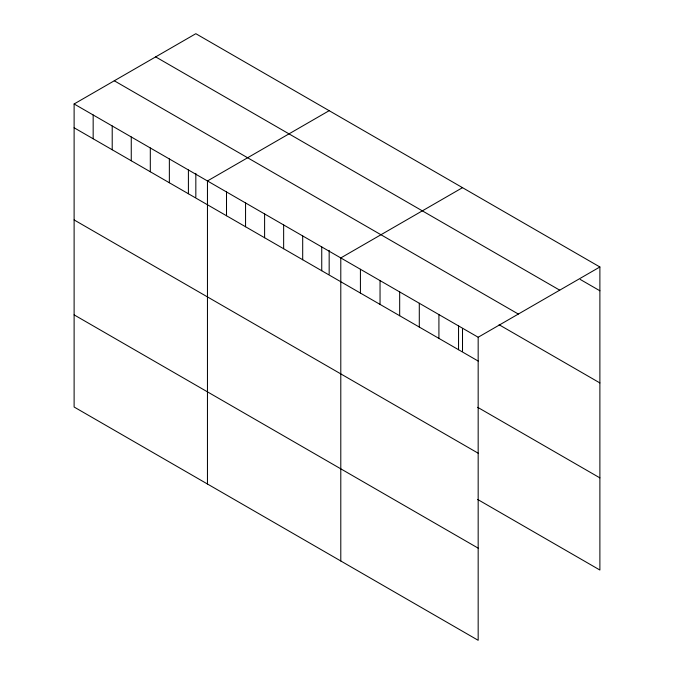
<?xml version="1.0" encoding="UTF-8"?>
<svg xmlns="http://www.w3.org/2000/svg" width="674" height="674" viewBox="0 0 674 674"><rect width="100%" height="100%" fill="white"/><g stroke="black" fill="none" stroke-linecap="round" stroke-linejoin="round"><path stroke-width="1.01" d="M74.115 103.973L478.169 337.244L478.169 640.3L74.115 407.02L74.115 103.973L195.831 33.7L599.885 266.98L599.885 570.027L477.672 499.468M329.165 110.679L207.457 180.952L207.457 483.999M462.507 187.667L340.791 257.931L340.791 560.987M478.169 337.244L599.885 266.98M580.255 279.449L599.885 290.78M155.66 56.886L559.715 290.165M114.285 80.779L518.34 314.059M499.08 324.733L599.885 382.933M74.115 127.774L478.169 361.053M477.672 407.315L599.885 477.874M74.115 219.926L478.169 453.206M74.115 314.868L478.169 548.147M462.507 328.39L462.507 351.087M458.547 325.921L458.547 349.722M438.917 314.589L438.917 338.39M419.295 303.258L419.295 327.058M399.674 291.926L399.674 315.727M380.043 280.595L380.043 304.395M360.422 269.263L360.422 293.064M329.165 250.374L329.165 274.107M321.742 246.937L321.742 270.737M302.693 235.942L302.693 259.743M283.644 224.939L283.644 248.74M264.604 213.944L264.604 237.745M245.555 202.95L245.555 226.75M226.506 191.947L226.506 215.747M195.831 173.387L195.831 197.128M188.408 169.958L188.408 193.758M169.359 158.954L169.359 182.755M150.31 147.96L150.31 171.76M131.262 136.965L131.262 160.766M112.213 125.962L112.213 149.763M93.164 114.968L93.164 138.768"/></g></svg>
